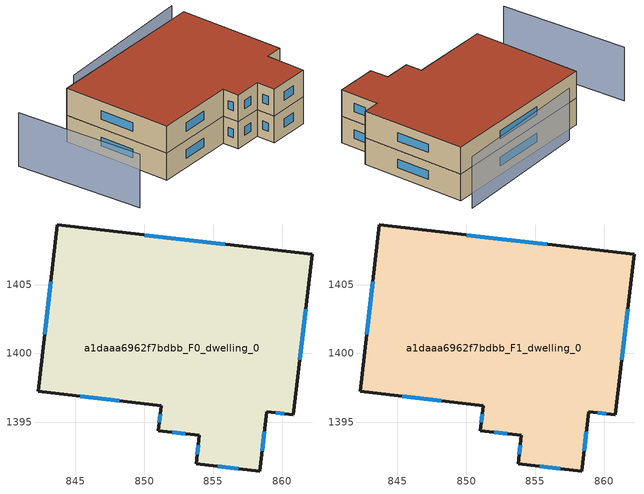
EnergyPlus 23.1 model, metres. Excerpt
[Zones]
a1daaa6962f7bdbb_F0_dwelling_0
 floor ground (EU_floor_Construction): 862.17,1407.19 860.82,1395.56 858.88,1395.79 858.38,1391.46 853.76,1392 854,1394.06 851.02,1394.4 851.23,1396.22 842.28,1397.26 843.69,1409.33 z0
 wall outside (EU_wall_Construction): 843.69,1409.33 842.28,1397.26 851.23,1396.22 851.02,1394.4 854,1394.06 853.76,1392 858.38,1391.46 858.88,1395.79 860.82,1395.56 862.17,1407.19 843.69,1409.33 z0:3
 window (EU_Window_Construction): 843.21,1405.2 842.76,1401.39 / 855.84,1407.92 850.01,1408.6 / 861.28,1399.54 861.7,1403.21 / 859.54,1395.71 860.15,1395.64 / 858.55,1392.94 858.71,1394.31 / 855.34,1391.82 856.8,1391.65 / 853.92,1393.35 853.84,1392.7 / 852.04,1394.28 852.98,1394.18 / 851.15,1395.6 851.09,1395.03 / 845.35,1396.9 848.17,1396.58 z1.03:1.97
a1daaa6962f7bdbb_F1_dwelling_0
 floor to a1daaa6962f7bdbb_F0_dwelling_0 (EU_floor_Construction): 862.17,1407.19 860.82,1395.56 858.88,1395.79 858.38,1391.46 853.76,1392 854,1394.06 851.02,1394.4 851.23,1396.22 842.28,1397.26 843.69,1409.33 z3
 wall outside (EU_wall_Construction): 843.69,1409.33 842.28,1397.26 851.23,1396.22 851.02,1394.4 854,1394.06 853.76,1392 858.38,1391.46 858.88,1395.79 860.82,1395.56 862.17,1407.19 843.69,1409.33 z3:6
 window (EU_Window_Construction): 843.21,1405.2 842.76,1401.39 / 855.84,1407.92 850.01,1408.6 / 861.28,1399.54 861.7,1403.21 / 859.54,1395.71 860.15,1395.64 / 858.55,1392.94 858.71,1394.31 / 855.34,1391.82 856.8,1391.65 / 853.92,1393.35 853.84,1392.7 / 852.04,1394.28 852.98,1394.18 / 851.15,1395.6 851.09,1395.03 / 845.35,1396.9 848.17,1396.58 z4.03:4.97
 roof outside (EU_roof_Construction): 858.38,1391.46 858.88,1395.79 860.82,1395.56 862.17,1407.19 843.69,1409.33 842.28,1397.26 851.23,1396.22 851.02,1394.4 854,1394.06 853.76,1392 z6
shading: 837.27,1410.95 836.33,1396.76 z0:6; 862.81,1408.9 846.51,1410.24 z0:5.8
[Building]
EU S2 Campaign: North Axis=0; Terrain=City; Solar Distribution=FullExterior
[Site:Location]
Cape.Town.Intl.AP: Latitude=-33.965; Longitude=18.602; Time Zone=2; Elevation=46
[SizingPeriod:WeatherFileDays]
AnnualSizingPeriod: Begin Month=1; Begin Day of Month=1; End Month=12; End Day of Month=31; Day of Week for Start Day=Monday; Use Weather File Daylight Saving Period=No; Use Weather File Rain and Snow Indicators=No
[MATERIAL]
EU_InternalMass_Material: Roughness=MediumRough; Thickness=0.1; Conductivity=1; Density=1800; Specific Heat=900; Thermal Absorptance=0.9; Solar Absorptance=0.7; Visible Absorptance=0.7
[MATERIAL:NOMASS] Roughness=MediumRough; Thermal Absorptance=0.9; Solar Absorptance=0.7; Visible Absorptance=0.7
Name | Thermal Resistance
EU_wall_NoMass | 0.493876
EU_roof_NoMass | 0.449382
EU_floor_NoMass | 1.25
[WINDOWMATERIAL:SIMPLEGLAZINGSYSTEM]
EU_Window_SimpleGlazing: UFactor=4.4; Solar Heat Gain Coefficient=0.85; Visible Transmittance=0.85
[CONSTRUCTION]
EU_wall_Construction: EU_wall_NoMass
EU_roof_Construction: EU_roof_NoMass
EU_floor_Construction: EU_floor_NoMass
EU_Window_Construction: EU_Window_SimpleGlazing
EU_InternalMass_Construction: EU_InternalMass_Material
[ZONE] Type=1; Multiplier=1; Ceiling Height=autocalculate; Floor Area=autocalculate; Part of Total Floor Area=Yes
Name | Volume
a1daaa6962f7bdbb_F0_dwelling_0 | 746.576
a1daaa6962f7bdbb_F1_dwelling_0 | 746.574
[INTERNALMASS] Construction=EU_InternalMass_Construction; Surface Area=248.858
Name | Zone or ZoneList
a1daaa6962f7bdbb_F0_dwelling_0_EU_InternalMass | a1daaa6962f7bdbb_F0_dwelling_0
a1daaa6962f7bdbb_F1_dwelling_0_EU_InternalMass | a1daaa6962f7bdbb_F1_dwelling_0
[OTHEREQUIPMENT] Fuel Type=Electricity; Design Level Calculation Method=Watts/Area; Power per Zone Floor Area=1; Fraction Latent=0; Fraction Radiant=0; Fraction Lost=0; Carbon Dioxide Generation Rate=0; EndUse Subcategory=EU_Step8_InternalGains
Name | Zone or ZoneList or Space or SpaceList | Schedule
EU_Step8_InternalGain_a1daaa6962f7bdbb_F0_dwelling_0_f000 | a1daaa6962f7bdbb_F0_dwelling_0 | EU_Step8_GainSchedule_a1daaa6962f7bdbb_F0_dwelling_0_f000
EU_Step8_InternalGain_a1daaa6962f7bdbb_F1_dwelling_0_f000 | a1daaa6962f7bdbb_F1_dwelling_0 | EU_Step8_GainSchedule_a1daaa6962f7bdbb_F1_dwelling_0_f000
[ZONEVENTILATION:DESIGNFLOWRATE] Schedule=EU_AlwaysOn; Design Flow Rate Calculation Method=AirChanges/Hour; Air Changes per Hour=0.64; Ventilation Type=Natural; Fan Pressure Rise=0; Fan Total Efficiency=1; Constant Term Coefficient=1; Temperature Term Coefficient=0; Velocity Term Coefficient=0; Velocity Squared Term Coefficient=0; Minimum Indoor Temperature=-100; Maximum Indoor Temperature=100; Delta Temperature=-100; Minimum Outdoor Temperature=-100; Maximum Outdoor Temperature=100; Maximum Wind Speed=40
Name | Zone or ZoneList or Space or SpaceList
EU_ConstantAir_a1daaa6962f7bdbb_F0_dwelling_0 | a1daaa6962f7bdbb_F0_dwelling_0
EU_ConstantAir_a1daaa6962f7bdbb_F1_dwelling_0 | a1daaa6962f7bdbb_F1_dwelling_0
[HVACTEMPLATE:THERMOSTAT] Constant Heating Setpoint=20; Constant Cooling Setpoint=50
EU_HeatOnly_a1daaa6962f7bdbb_F0_dwelling_0; EU_HeatOnly_a1daaa6962f7bdbb_F1_dwelling_0
[HVACTEMPLATE:ZONE:IDEALLOADSAIRSYSTEM] System Availability Schedule=EU_AlwaysOn; Maximum Heating Supply Air Temperature=50; Minimum Cooling Supply Air Temperature=13; Maximum Heating Supply Air Humidity Ratio=0.0156; Minimum Cooling Supply Air Humidity Ratio=0.0077; Heating Limit=NoLimit; Cooling Limit=NoLimit; Heating Availability Schedule=EU_AlwaysOn; Cooling Availability Schedule=EU_CoolingOff; Dehumidification Control Type=ConstantSensibleHeatRatio; Cooling Sensible Heat Ratio=0.7; Dehumidification Setpoint=60; Humidification Control Type=None; Humidification Setpoint=30; Outdoor Air Method=None; Outdoor Air Flow Rate per Person=0.00944; Outdoor Air Flow Rate per Zone Floor Area=0; Outdoor Air Flow Rate per Zone=0; Demand Controlled Ventilation Type=None; Outdoor Air Economizer Type=NoEconomizer; Heat Recovery Type=None; Sensible Heat Recovery Effectiveness=0.7; Latent Heat Recovery Effectiveness=0.65
Name | Template Thermostat
a1daaa6962f7bdbb_F0_dwelling_0 | EU_HeatOnly_a1daaa6962f7bdbb_F0_dwelling_0
a1daaa6962f7bdbb_F1_dwelling_0 | EU_HeatOnly_a1daaa6962f7bdbb_F1_dwelling_0
[SIZING:ZONE] Zone Cooling Design Supply Air Temperature Input Method=SupplyAirTemperature; Zone Cooling Design Supply Air Temperature=13; Zone Heating Design Supply Air Temperature Input Method=SupplyAirTemperature; Zone Heating Design Supply Air Temperature=50; Zone Cooling Design Supply Air Humidity Ratio=0.008; Zone Heating Design Supply Air Humidity Ratio=0.008; Cooling Design Air Flow Method=DesignDay; Cooling Design Air Flow Rate=0; Cooling Minimum Air Flow per Zone Floor Area=0.000762; Cooling Minimum Air Flow=0; Cooling Minimum Air Flow Fraction=0.2; Heating Design Air Flow Method=DesignDay; Heating Design Air Flow Rate=0; Heating Maximum Air Flow per Zone Floor Area=0.002032; Heating Maximum Air Flow=0.141576; Heating Maximum Air Flow Fraction=0.3; Account for Dedicated Outdoor Air System=No; Dedicated Outdoor Air System Control Strategy=NeutralSupplyAir; Dedicated Outdoor Air Low Setpoint Temperature for Design=autosize; Dedicated Outdoor Air High Setpoint Temperature for Design=autosize; Zone Load Sizing Method=Sensible Load Only No Latent Load; Zone Latent Cooling Design Supply Air Humidity Ratio Input Method=HumidityRatioDifference; Zone Cooling Design Supply Air Humidity Ratio Difference=0.005; Zone Latent Heating Design Supply Air Humidity Ratio Input Method=HumidityRatioDifference; Zone Humidification Design Supply Air Humidity Ratio Difference=0.005
a1daaa6962f7bdbb_F0_dwelling_0; a1daaa6962f7bdbb_F1_dwelling_0
[SCHEDULE:CONSTANT]
Name | Hourly Value
EU_AlwaysOn | 1
EU_CoolingOff | 0
[SCHEDULE:FILE] Column Number=1; Rows to Skip at Top=0; Number of Hours of Data=8760; Column Separator=Comma; Interpolate to Timestep=No; Minutes per Item=60; Adjust Schedule for Daylight Savings=Yes
Name | File
EU_Step8_GainSchedule_a1daaa6962f7bdbb_F0_dwelling_0_f000 | ../../schedules/a1daaa6962f7bdbb/a1daaa6962f7bdbb_F0_dwelling_0_f000_gain.csv
EU_Step8_GainSchedule_a1daaa6962f7bdbb_F1_dwelling_0_f000 | ../../schedules/a1daaa6962f7bdbb/a1daaa6962f7bdbb_F1_dwelling_0_f000_gain.csv
